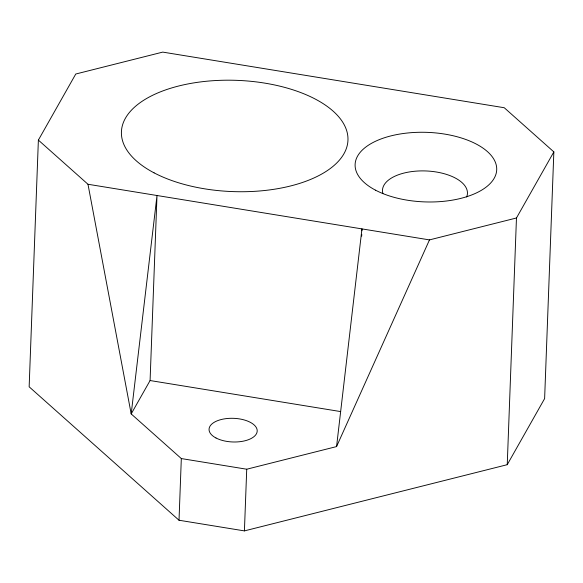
<?xml version="1.0" encoding="UTF-8"?>
<svg xmlns="http://www.w3.org/2000/svg" width="583" height="583" viewBox="0 0 583 583"><rect width="100%" height="100%" fill="white"/><g stroke="black" fill="none" stroke-linecap="round" stroke-linejoin="round"><path stroke-width="0.87" d="M38.376 140.102L29.15 386.806L179.017 520.24L244.415 530.894L507.239 464.687L544.624 398.604L553.85 151.901L504.244 107.731L162.752 52.106L75.761 74.019L38.376 140.102L87.982 184.264L429.474 239.897L516.465 217.984L553.85 151.901M87.982 184.264L131.19 413.93L150.086 380.539L157.002 195.509L131.19 413.93L181.32 458.566L246.726 469.22L336.566 446.585L429.474 239.897M179.017 520.24L181.32 458.566M244.415 530.894L246.726 469.22M361.686 236.151L361.759 234.337M361.89 230.715L361.956 228.9L336.566 446.585M507.239 464.687L516.465 217.984M150.086 380.539L340.661 411.583M382.914 193.622A42.508 20.871 2.1 0 1 425.984 170.957A42.508 20.871 2.1 0 1 466.655 196.988M154.101 172.867A113.357 55.662 2.1 0 0 343.919 153.788A113.357 55.662 2.1 0 0 205.908 81.307A113.357 55.662 2.1 0 0 154.101 172.867M375.539 190.189A70.849 34.791 2.1 0 0 494.18 178.267A70.849 34.791 2.1 0 0 407.918 132.96A70.849 34.791 2.1 0 0 375.539 190.189M216.001 437.986A24.085 11.828 2.1 0 0 256.338 433.934A24.085 11.828 2.1 0 0 227.006 418.528A24.085 11.828 2.1 0 0 216.001 437.986"/></g></svg>
